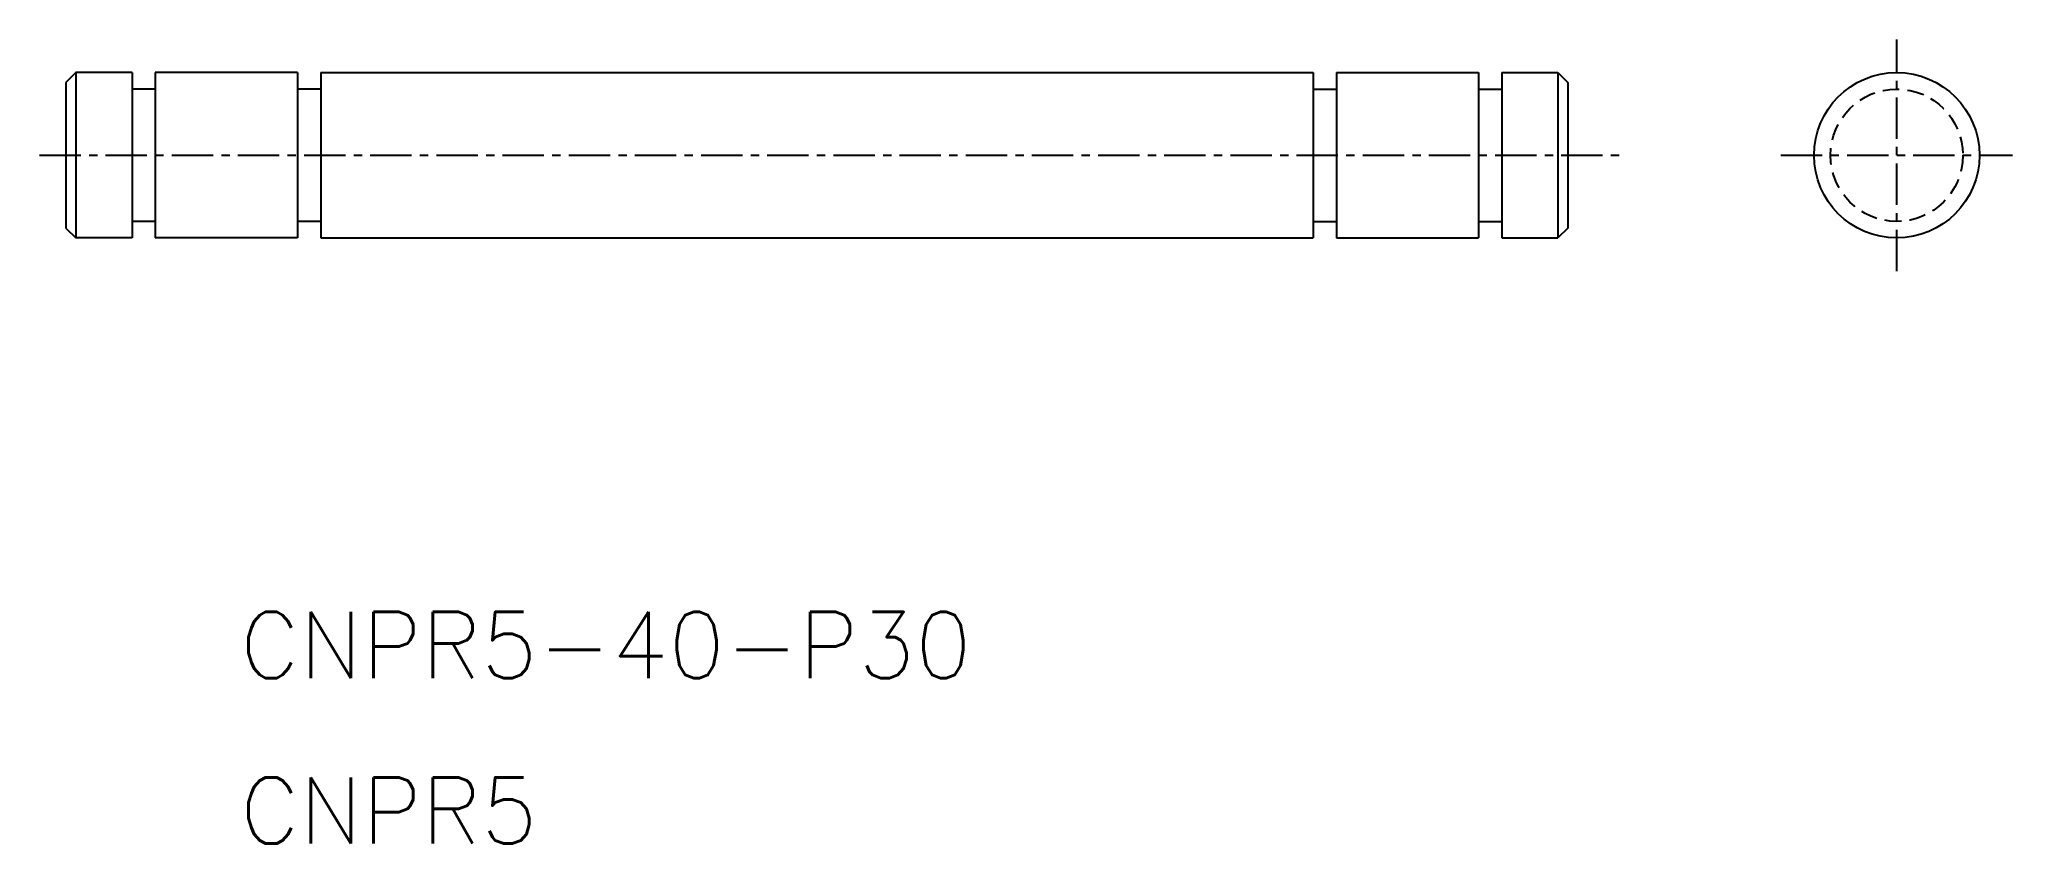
# Model space of a CAD drawing. Extents: x -19844 to -19484, y 30600 to 30778.
# Drawn here: x -19543.4 to -19483.8, y 30753.8 to 30778.1 of the extents above; entities outside this region: 1.
import ezdxf

# ---------------------------------------------------------------- set-up
doc = ezdxf.new("R2010")
doc.units = 0
doc.header["$PDMODE"] = 1
doc.linetypes.add('CENTER', pattern=[2, 1.25, -0.25, 0.25, -0.25])
doc.linetypes.add('DASHED', pattern=[0.75, 0.5, -0.25])
doc.layers.get('0').update_dxf_attribs({"linetype": 'CONTINUOUS'})
doc.layers.add('CENTER', color=1, linetype='CENTER')
doc.styles.add('MISUMI', font='txt.shx')

msp = doc.modelspace()

# ---------------------------------------------------------------- linework, layer by layer
at = {"color": 7, "linetype": 'CONTINUOUS'}
for p, q in [((-19542.303, 30777.094), (-19542.603, 30776.794)), ((-19542.303, 30777.094), (-19542.303, 30772.094)), ((-19540.603, 30777.094), (-19542.303, 30777.094)), ((-19540.603, 30777.094), (-19540.603, 30772.094)), ((-19535.603, 30777.094), (-19539.903, 30777.094)), ((-19539.903, 30777.094), (-19539.903, 30772.094)), ((-19535.603, 30777.094), (-19535.603, 30772.094)), ((-19534.903, 30777.094), (-19504.903, 30777.094)), ((-19534.903, 30777.094), (-19534.903, 30772.094)), ((-19504.903, 30777.094), (-19504.903, 30772.094)), ((-19504.203, 30777.094), (-19499.903, 30777.094)), ((-19504.203, 30777.094), (-19504.203, 30772.094)), ((-19499.903, 30777.094), (-19499.903, 30772.094)), ((-19499.203, 30777.094), (-19499.203, 30772.094)), ((-19499.203, 30777.094), (-19497.503, 30777.094)), ((-19497.503, 30777.094), (-19497.203, 30776.794)), ((-19497.503, 30777.094), (-19497.503, 30772.094)), ((-19542.603, 30776.794), (-19542.603, 30772.394)), ((-19539.903, 30776.594), (-19540.603, 30776.594)), ((-19534.903, 30776.594), (-19535.603, 30776.594)), ((-19504.903, 30776.594), (-19504.203, 30776.594)), ((-19499.903, 30776.594), (-19499.203, 30776.594)), ((-19497.203, 30776.794), (-19497.203, 30772.394)), ((-19542.603, 30772.394), (-19542.303, 30772.094)), ((-19539.903, 30772.594), (-19540.603, 30772.594)), ((-19534.903, 30772.594), (-19535.603, 30772.594)), ((-19504.903, 30772.594), (-19504.203, 30772.594)), ((-19499.903, 30772.594), (-19499.203, 30772.594)), ((-19497.203, 30772.394), (-19497.503, 30772.094)), ((-19540.603, 30772.094), (-19542.303, 30772.094)), ((-19535.603, 30772.094), (-19539.903, 30772.094)), ((-19534.903, 30772.094), (-19504.903, 30772.094)), ((-19504.203, 30772.094), (-19499.903, 30772.094)), ((-19499.203, 30772.094), (-19497.503, 30772.094))]:
    msp.add_line(p, q, dxfattribs=at)
msp.add_circle((-19487.264, 30774.594), 2.5, dxfattribs=at)
at = {"color": 3, "linetype": 'DASHED'}
msp.add_circle((-19487.264, 30774.594), 2, dxfattribs=at)
at = {"color": 7, "linetype": 'CONTINUOUS'}
msp.add_point((-19844.352, 30599.58), dxfattribs=at)
at = {"layer": 'CENTER', "color": 1, "linetype": 'CENTER'}
for p, q in [((-19487.264, 30771.094), (-19487.264, 30778.094)), ((-19543.403, 30774.594), (-19495.582, 30774.594)), ((-19490.764, 30774.594), (-19483.764, 30774.594))]:
    msp.add_line(p, q, dxfattribs=at)

# ---------------------------------------------------------------- texts
at = {"color": 7, "linetype": 'CONTINUOUS', "style": 'MISUMI'}
for s, p in [('CNPR5-40-P30', (-19537.339, 30758.792)), ('CNPR5', (-19537.339, 30753.792))]:
    msp.add_text(s, height=2, dxfattribs=at).set_placement(p)

doc.saveas('drawing.dxf')
